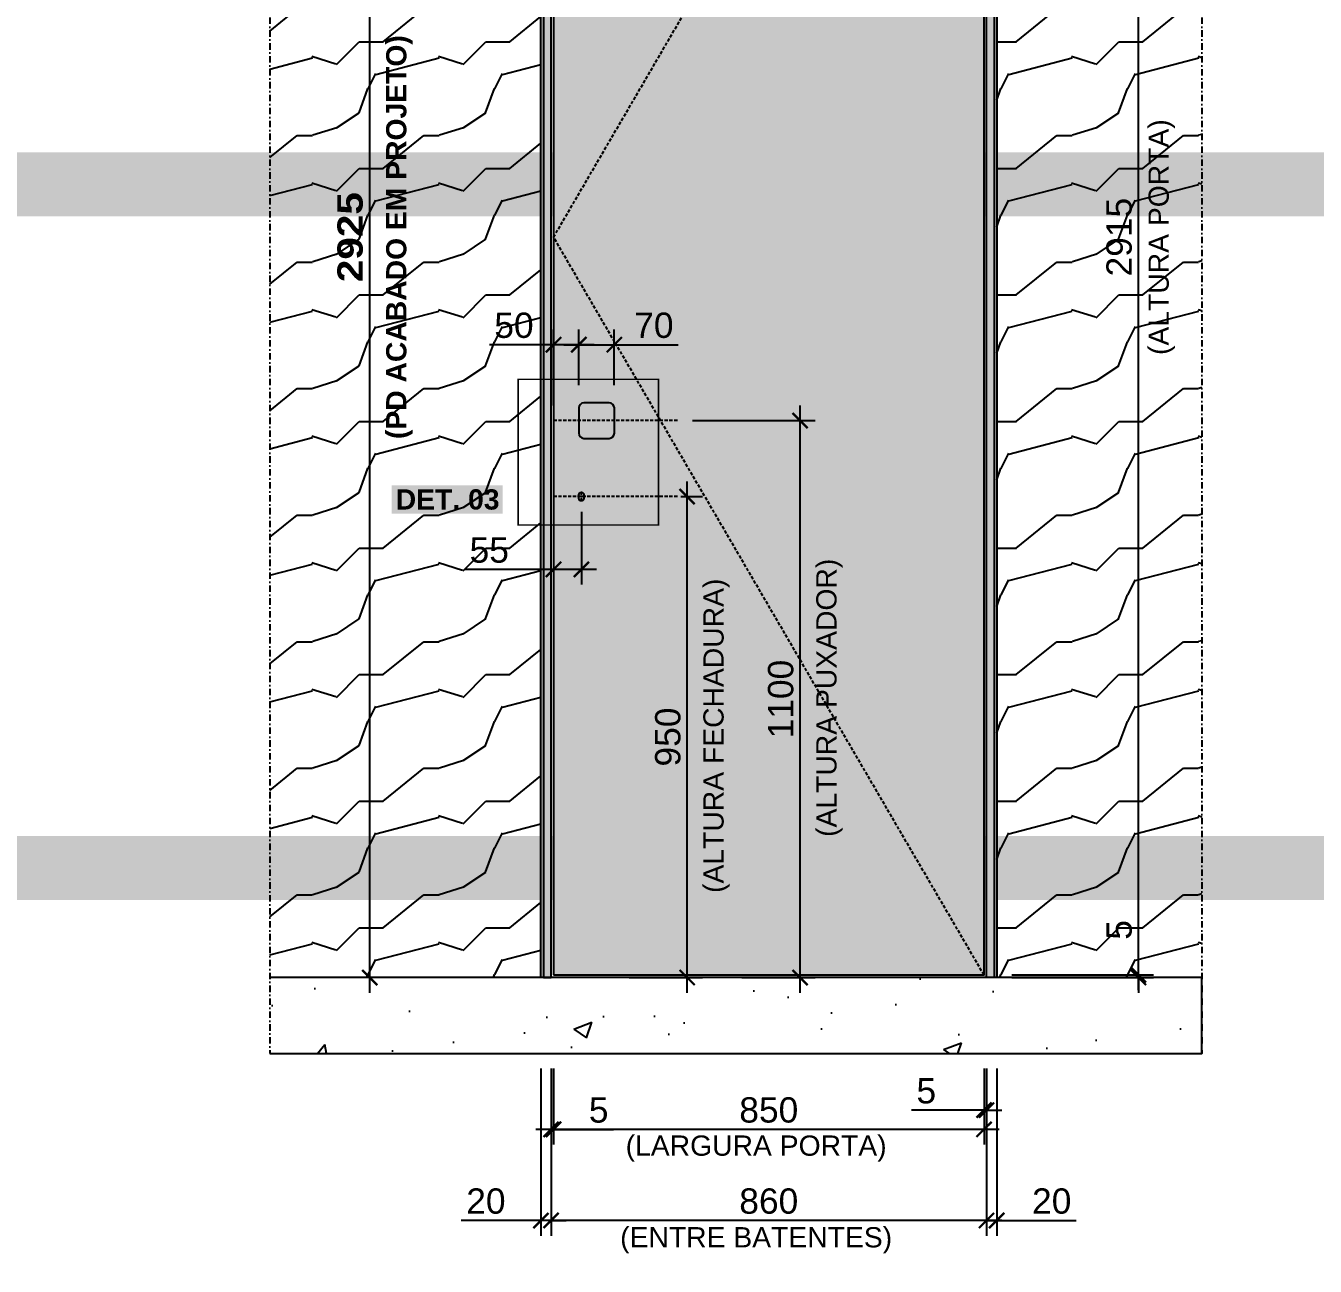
# Model space of a CAD drawing. Header units: millimetres. Extents: x -63251 to 507826, y 5339 to 217512.
# Drawn here: x 92186 to 94732, y 105675 to 108126 of the extents above; entities that cross this region are included whole.
import ezdxf
from ezdxf import colors
from ezdxf.entities.mleader import LeaderData, LeaderLine
from ezdxf.math import Vec2, Vec3

# ---------------------------------------------------------------- set-up
doc = ezdxf.new("R2010")
doc.units = ezdxf.units.MM
doc.header["$PDMODE"] = 3
doc.linetypes.add('TRAÇO 1-1', pattern=[9.525, 6.35, -3.175])
doc.linetypes.add('TRAÇO E PONTO 1-1', pattern=[25.4, 12.7, -6.35, 0, -6.35])
for name, color, linetype in [('COTAS', 9, 'Continuous'), ('DETALHE', 10, 'Continuous'), ('FERRAGEM', 3, 'Continuous'), ('HACHURA', 21, 'Continuous'), ('LAYOUT', 4, 'Continuous'), ('MARCENARIA', 4, 'Continuous'), ('MARCENARIA . M', 4, 'Continuous'), ('PAREDE', 94, 'Continuous'), ('PROJEÇÃO', 8, 'Continuous'), ('TEXTO TRAÇO PONTO', 105, 'TRAÇO E PONTO 1-1')]:
    doc.layers.add(name, color=color, linetype=linetype)
doc.styles.add('1-1', font='arial.ttf', dxfattribs={"height": 0.2})
doc.styles.add('MEDIDA OFICIAL', font='ariblk.ttf')
doc.styles.add('PADRÃO', font='arial.ttf')
doc.dimstyles.new('1-20', dxfattribs={"dimscale": 20, "dimtxt": 2.5, "dimasz": 1.5, "dimexe": 1.5, "dimexo": 1.5, "dimtad": 1, "dimtxsty": 'PADRÃO', "dimblk": 'ARCHTICK', "dimcen": 2.5, "dimdle": 1.5, "dimclrd": 9, "dimclre": 9, "dimclrt": 6, "dimadec": 0, "dimazin": 0, "dimtfac": 1, "dimtmove": 0, "dimatfit": 3, "dimfxl": 1.25, "dimlwd": -1, "dimlwe": -1, "dimarcsym": 0})
doc.dimstyles.new('Med. Ofic.1-20', dxfattribs={"dimscale": 20, "dimtxt": 2.5, "dimasz": 1.5, "dimexe": 1.5, "dimexo": 1.5, "dimtad": 1, "dimtxsty": 'MEDIDA OFICIAL', "dimblk": 'ARCHTICK', "dimcen": 2.5, "dimdle": 1.5, "dimclrd": 9, "dimclre": 9, "dimclrt": 10, "dimadec": 0, "dimazin": 0, "dimtfac": 1, "dimtmove": 0, "dimatfit": 3, "dimfxl": 1.25, "dimlwd": -1, "dimlwe": -1, "dimarcsym": 0})

# ---------------------------------------------------------------- blocks, each defined once
blk = doc.blocks.new('_ArchTick')
at = {"color": 0, "linetype": 'ByBlock', "const_width": 0.15}
blk.add_lwpolyline([(-0.5, -0.5), (0.5, 0.5)], dxfattribs=at)
blk = doc.blocks.new('*D1265')
at = {"layer": 'COTAS', "color": 9, "linetype": 'Continuous', "ltscale": 0.4, "transparency": 16777216}
blk.add_line((92864.6, 106215.7), (92864.6, 109200.7), dxfattribs=at)
at = {"layer": 'COTAS', "color": 9, "ltscale": 0.4, "transparency": 16777216}
for p, q in [((93014.6, 109170.7), (92834.6, 109170.7)), ((93014.6, 106245.7), (92834.6, 106245.7))]:
    blk.add_line(p, q, dxfattribs=at)
at = {"layer": 'Defpoints', "color": 0, "ltscale": 0.4, "transparency": 16777216}
for p in [(92864.6, 109170.7), (93044.6, 109170.7), (93044.6, 106245.7)]:
    blk.add_point(p, dxfattribs=at)
at = {"layer": 'COTAS', "color": 9, "ltscale": 0.4, "transparency": 16777216, "xscale": 30, "yscale": 30, "zscale": 30}
for p, rotation in [((92864.6, 109170.7), 90), ((92864.6, 106245.7), 270)]:
    blk.add_blockref('_ArchTick', p, dxfattribs=dict(at, rotation=rotation))
at = {"layer": 'COTAS', "color": 10, "ltscale": 0.4, "transparency": 16777216, "insert": (92826.2, 107708.2), "char_height": 50, "attachment_point": 5, "rotation": 90, "style": 'MEDIDA OFICIAL'}
blk.add_mtext('2925', dxfattribs=at)
blk = doc.blocks.new('*D1266')
at = {"layer": 'Defpoints', "color": 0, "transparency": 16777216}
for p in [(93227.7, 106095.7), (94077.7, 106095.7), (93227.7, 105945.7)]:
    blk.add_point(p, dxfattribs=at)
at = {"layer": 'PAREDE', "color": 9, "transparency": 16777216}
for p, q in [((93227.7, 106065.7), (93227.7, 105915.7)), ((94077.7, 106065.7), (94077.7, 105915.7)), ((94107.7, 105945.7), (93197.7, 105945.7))]:
    blk.add_line(p, q, dxfattribs=at)
at = {"layer": 'PAREDE', "color": 9, "transparency": 16777216, "xscale": 30, "yscale": 30, "zscale": 30, "rotation": 180}
blk.add_blockref('_ArchTick', (93227.7, 105945.7), dxfattribs=at)
at = {"layer": 'PAREDE', "color": 9, "transparency": 16777216, "xscale": 30, "yscale": 30, "zscale": 30}
blk.add_blockref('_ArchTick', (94077.7, 105945.7), dxfattribs=at)
at = {"layer": 'PAREDE', "color": 6, "transparency": 16777216, "insert": (93652.7, 105983.8), "char_height": 50, "attachment_point": 5, "style": 'PADRÃO'}
blk.add_mtext('850', dxfattribs=at)
blk = doc.blocks.new('*D1267')
at = {"layer": 'Defpoints', "color": 0, "transparency": 16777216}
for p in [(93222.7, 106095.7), (93227.7, 106095.7), (93227.7, 105945.7)]:
    blk.add_point(p, dxfattribs=at)
at = {"layer": 'PAREDE', "color": 9, "transparency": 16777216}
for p, q in [((93222.7, 106065.7), (93222.7, 105915.7)), ((93227.7, 106065.7), (93227.7, 105915.7)), ((93222.7, 105945.7), (93192.7, 105945.7)), ((93222.7, 105945.7), (93227.7, 105945.7)), ((93227.7, 105945.7), (93345.9, 105945.7))]:
    blk.add_line(p, q, dxfattribs=at)
at = {"layer": 'PAREDE', "color": 9, "transparency": 16777216, "xscale": 30, "yscale": 30, "zscale": 30}
blk.add_blockref('_ArchTick', (93222.7, 105945.7), dxfattribs=at)
at = {"layer": 'PAREDE', "color": 9, "transparency": 16777216, "xscale": 30, "yscale": 30, "zscale": 30, "rotation": 180}
blk.add_blockref('_ArchTick', (93227.7, 105945.7), dxfattribs=at)
at = {"layer": 'PAREDE', "color": 6, "transparency": 16777216, "insert": (93316.8, 105983.7), "char_height": 50, "attachment_point": 5, "style": 'PADRÃO'}
blk.add_mtext('5', dxfattribs=at)
blk = doc.blocks.new('*D1268')
at = {"layer": 'Defpoints', "color": 0, "transparency": 16777216}
for p in [(94077.7, 106095.7), (94082.7, 106095.7), (94077.7, 105983.7)]:
    blk.add_point(p, dxfattribs=at)
at = {"layer": 'PAREDE', "color": 9, "transparency": 16777216}
for p, q in [((94077.7, 106065.7), (94077.7, 105953.7)), ((94082.7, 106065.7), (94082.7, 105953.7)), ((94077.7, 105983.7), (93934.6, 105983.7)), ((94082.7, 105983.7), (94077.7, 105983.7)), ((94082.7, 105983.7), (94112.7, 105983.7))]:
    blk.add_line(p, q, dxfattribs=at)
at = {"layer": 'PAREDE', "color": 9, "transparency": 16777216, "xscale": 30, "yscale": 30, "zscale": 30}
blk.add_blockref('_ArchTick', (94077.7, 105983.7), dxfattribs=at)
at = {"layer": 'PAREDE', "color": 9, "transparency": 16777216, "xscale": 30, "yscale": 30, "zscale": 30, "rotation": 180}
blk.add_blockref('_ArchTick', (94082.7, 105983.7), dxfattribs=at)
at = {"layer": 'PAREDE', "color": 6, "transparency": 16777216, "insert": (93963.7, 106021.6), "char_height": 50, "attachment_point": 5, "style": 'PADRÃO'}
blk.add_mtext('5', dxfattribs=at)
blk = doc.blocks.new('*D1269')
at = {"layer": 'Defpoints', "color": 0, "transparency": 16777216}
for p in [(93222.7, 105945.7), (94082.7, 105945.7), (93222.7, 105765.7)]:
    blk.add_point(p, dxfattribs=at)
at = {"layer": 'PAREDE', "color": 9, "transparency": 16777216}
for p, q in [((93222.7, 105915.7), (93222.7, 105735.7)), ((94082.7, 105915.7), (94082.7, 105735.7)), ((94112.7, 105765.7), (93192.7, 105765.7))]:
    blk.add_line(p, q, dxfattribs=at)
at = {"layer": 'PAREDE', "color": 9, "transparency": 16777216, "xscale": 30, "yscale": 30, "zscale": 30, "rotation": 180}
blk.add_blockref('_ArchTick', (93222.7, 105765.7), dxfattribs=at)
at = {"layer": 'PAREDE', "color": 9, "transparency": 16777216, "xscale": 30, "yscale": 30, "zscale": 30}
blk.add_blockref('_ArchTick', (94082.7, 105765.7), dxfattribs=at)
at = {"layer": 'PAREDE', "color": 6, "transparency": 16777216, "insert": (93652.7, 105803.8), "char_height": 50, "attachment_point": 5, "style": 'PADRÃO'}
blk.add_mtext('860', dxfattribs=at)
blk = doc.blocks.new('*D1270')
at = {"layer": 'Defpoints', "color": 0, "transparency": 16777216}
for p in [(93202.7, 106095.7), (93222.7, 106095.7), (93202.7, 105765.7)]:
    blk.add_point(p, dxfattribs=at)
at = {"layer": 'PAREDE', "color": 9, "transparency": 16777216}
for p, q in [((93202.7, 106065.7), (93202.7, 105735.7)), ((93222.7, 106065.7), (93222.7, 105735.7)), ((93202.7, 105765.7), (93045.4, 105765.7)), ((93222.7, 105765.7), (93202.7, 105765.7)), ((93222.7, 105765.7), (93252.7, 105765.7))]:
    blk.add_line(p, q, dxfattribs=at)
at = {"layer": 'PAREDE', "color": 9, "transparency": 16777216, "xscale": 30, "yscale": 30, "zscale": 30}
blk.add_blockref('_ArchTick', (93202.7, 105765.7), dxfattribs=at)
at = {"layer": 'PAREDE', "color": 9, "transparency": 16777216, "xscale": 30, "yscale": 30, "zscale": 30, "rotation": 180}
blk.add_blockref('_ArchTick', (93222.7, 105765.7), dxfattribs=at)
at = {"layer": 'PAREDE', "color": 6, "transparency": 16777216, "insert": (93094.1, 105803.8), "char_height": 50, "attachment_point": 5, "style": 'PADRÃO'}
blk.add_mtext('20', dxfattribs=at)
blk = doc.blocks.new('*D1271')
at = {"layer": 'Defpoints', "color": 0, "transparency": 16777216}
for p in [(94082.7, 106095.7), (94102.7, 106095.7), (94102.7, 105765.7)]:
    blk.add_point(p, dxfattribs=at)
at = {"layer": 'PAREDE', "color": 9, "transparency": 16777216}
for p, q in [((94082.7, 106065.7), (94082.7, 105735.7)), ((94102.7, 106065.7), (94102.7, 105735.7)), ((94082.7, 105765.7), (94052.7, 105765.7)), ((94082.7, 105765.7), (94102.7, 105765.7)), ((94102.7, 105765.7), (94260, 105765.7))]:
    blk.add_line(p, q, dxfattribs=at)
at = {"layer": 'PAREDE', "color": 9, "transparency": 16777216, "xscale": 30, "yscale": 30, "zscale": 30}
blk.add_blockref('_ArchTick', (94082.7, 105765.7), dxfattribs=at)
at = {"layer": 'PAREDE', "color": 9, "transparency": 16777216, "xscale": 30, "yscale": 30, "zscale": 30, "rotation": 180}
blk.add_blockref('_ArchTick', (94102.7, 105765.7), dxfattribs=at)
at = {"layer": 'PAREDE', "color": 6, "transparency": 16777216, "insert": (94211.4, 105803.8), "char_height": 50, "attachment_point": 5, "style": 'PADRÃO'}
blk.add_mtext('20', dxfattribs=at)
blk = doc.blocks.new('*D1272')
at = {"layer": 'Defpoints', "color": 0, "transparency": 16777216}
for p in [(93472.1, 107345.7), (93714.5, 107345.7), (93569.7, 106245.7)]:
    blk.add_point(p, dxfattribs=at)
at = {"layer": 'PAREDE', "color": 9, "transparency": 16777216}
for p, q in [((93714.5, 106215.7), (93714.5, 107375.7)), ((93502.1, 107345.7), (93744.5, 107345.7)), ((93599.7, 106245.7), (93744.5, 106245.7))]:
    blk.add_line(p, q, dxfattribs=at)
at = {"layer": 'PAREDE', "color": 9, "transparency": 16777216, "xscale": 30, "yscale": 30, "zscale": 30}
for p, rotation in [((93714.5, 107345.7), 90), ((93714.5, 106245.7), 270)]:
    blk.add_blockref('_ArchTick', p, dxfattribs=dict(at, rotation=rotation))
at = {"layer": 'PAREDE', "color": 6, "transparency": 16777216, "insert": (93676.5, 106795.7), "char_height": 50, "attachment_point": 5, "rotation": 90, "style": 'PADRÃO'}
blk.add_mtext('1100', dxfattribs=at)
blk = doc.blocks.new('*D1273')
at = {"layer": 'Defpoints', "color": 0, "transparency": 16777216}
for p in [(93347.7, 107495.7), (93277.7, 107385.7), (93347.7, 107385.7)]:
    blk.add_point(p, dxfattribs=at)
at = {"layer": 'PAREDE', "color": 9, "transparency": 16777216}
for p, q in [((93277.7, 107415.7), (93277.7, 107525.7)), ((93347.7, 107415.7), (93347.7, 107525.7)), ((93247.7, 107495.7), (93347.7, 107495.7)), ((93347.7, 107495.7), (93473.8, 107495.7))]:
    blk.add_line(p, q, dxfattribs=at)
at = {"layer": 'PAREDE', "color": 9, "transparency": 16777216, "xscale": 30, "yscale": 30, "zscale": 30, "rotation": 180}
blk.add_blockref('_ArchTick', (93277.7, 107495.7), dxfattribs=at)
at = {"layer": 'PAREDE', "color": 9, "transparency": 16777216, "xscale": 30, "yscale": 30, "zscale": 30}
blk.add_blockref('_ArchTick', (93347.7, 107495.7), dxfattribs=at)
at = {"layer": 'PAREDE', "color": 6, "transparency": 16777216, "insert": (93425.8, 107533.8), "char_height": 50, "attachment_point": 5, "style": 'PADRÃO'}
blk.add_mtext('70', dxfattribs=at)
blk = doc.blocks.new('*D1274')
at = {"layer": 'Defpoints', "color": 0, "transparency": 16777216}
for p in [(93227.7, 107495.7), (93277.7, 107385.7), (93227.7, 107345.7)]:
    blk.add_point(p, dxfattribs=at)
at = {"layer": 'PAREDE', "color": 9, "transparency": 16777216}
for p, q in [((93227.7, 107375.7), (93227.7, 107525.7)), ((93277.7, 107415.7), (93277.7, 107525.7)), ((93227.7, 107495.7), (93101.3, 107495.7)), ((93307.7, 107495.7), (93227.7, 107495.7))]:
    blk.add_line(p, q, dxfattribs=at)
at = {"layer": 'PAREDE', "color": 9, "transparency": 16777216, "xscale": 30, "yscale": 30, "zscale": 30, "rotation": 180}
blk.add_blockref('_ArchTick', (93227.7, 107495.7), dxfattribs=at)
at = {"layer": 'PAREDE', "color": 9, "transparency": 16777216, "xscale": 30, "yscale": 30, "zscale": 30}
blk.add_blockref('_ArchTick', (93277.7, 107495.7), dxfattribs=at)
at = {"layer": 'PAREDE', "color": 6, "transparency": 16777216, "insert": (93149.5, 107533.8), "char_height": 50, "attachment_point": 5, "style": 'PADRÃO'}
blk.add_mtext('50', dxfattribs=at)
blk = doc.blocks.new('*D1275')
at = {"layer": 'Defpoints', "color": 0, "transparency": 16777216}
for p in [(93227.7, 107195.7), (93282.7, 107195.7), (93227.7, 107051.9)]:
    blk.add_point(p, dxfattribs=at)
at = {"layer": 'PAREDE', "color": 9, "transparency": 16777216}
for p, q in [((93227.7, 107165.7), (93227.7, 107021.9)), ((93282.7, 107165.7), (93282.7, 107021.9)), ((93227.7, 107051.9), (93052.2, 107051.9)), ((93312.7, 107051.9), (93227.7, 107051.9))]:
    blk.add_line(p, q, dxfattribs=at)
at = {"layer": 'PAREDE', "color": 9, "transparency": 16777216, "xscale": 30, "yscale": 30, "zscale": 30, "rotation": 180}
blk.add_blockref('_ArchTick', (93227.7, 107051.9), dxfattribs=at)
at = {"layer": 'PAREDE', "color": 9, "transparency": 16777216, "xscale": 30, "yscale": 30, "zscale": 30}
blk.add_blockref('_ArchTick', (93282.7, 107051.9), dxfattribs=at)
at = {"layer": 'PAREDE', "color": 6, "transparency": 16777216, "insert": (93100.7, 107089.8), "char_height": 50, "attachment_point": 5, "style": 'PADRÃO'}
blk.add_mtext('55', dxfattribs=at)
blk = doc.blocks.new('*D1276')
at = {"layer": 'Defpoints', "color": 0, "transparency": 16777216}
for p in [(93449.1, 107195.7), (93491.5, 107195.7), (93346.7, 106245.7)]:
    blk.add_point(p, dxfattribs=at)
at = {"layer": 'PAREDE', "color": 9, "transparency": 16777216}
for p, q in [((93491.5, 106215.7), (93491.5, 107225.7)), ((93479.1, 107195.7), (93521.5, 107195.7)), ((93376.7, 106245.7), (93521.5, 106245.7))]:
    blk.add_line(p, q, dxfattribs=at)
at = {"layer": 'PAREDE', "color": 9, "transparency": 16777216, "xscale": 30, "yscale": 30, "zscale": 30}
for p, rotation in [((93491.5, 107195.7), 90), ((93491.5, 106245.7), 270)]:
    blk.add_blockref('_ArchTick', p, dxfattribs=dict(at, rotation=rotation))
at = {"layer": 'PAREDE', "color": 6, "transparency": 16777216, "insert": (93453.5, 106720.7), "char_height": 50, "attachment_point": 5, "rotation": 90, "style": 'PADRÃO'}
blk.add_mtext('950', dxfattribs=at)
blk = doc.blocks.new('*D1278')
at = {"layer": 'Defpoints', "color": 0, "transparency": 16777216}
for p in [(94102.7, 106250.7), (94102.7, 106245.7), (94382.7, 106250.7)]:
    blk.add_point(p, dxfattribs=at)
at = {"layer": 'MARCENARIA . M', "color": 9, "transparency": 16777216}
for p, q in [((94382.7, 106250.7), (94382.7, 106368.9)), ((94132.7, 106250.7), (94412.7, 106250.7)), ((94132.7, 106245.7), (94412.7, 106245.7)), ((94382.7, 106245.7), (94382.7, 106250.7)), ((94382.7, 106245.7), (94382.7, 106215.7))]:
    blk.add_line(p, q, dxfattribs=at)
at = {"layer": 'MARCENARIA . M', "color": 9, "transparency": 16777216, "xscale": 30, "yscale": 30, "zscale": 30}
for p, rotation in [((94382.7, 106250.7), 270), ((94382.7, 106245.7), 90)]:
    blk.add_blockref('_ArchTick', p, dxfattribs=dict(at, rotation=rotation))
at = {"layer": 'MARCENARIA . M', "color": 6, "transparency": 16777216, "insert": (94344.8, 106339.8), "char_height": 50, "attachment_point": 5, "rotation": 90, "style": 'PADRÃO'}
blk.add_mtext('5', dxfattribs=at)
blk = doc.blocks.new('*D1691')
at = {"layer": 'Defpoints', "color": 0, "transparency": 16777216}
for p in [(94102.7, 109165.7), (94382.7, 109165.7), (94102.7, 106250.7)]:
    blk.add_point(p, dxfattribs=at)
at = {"layer": 'MARCENARIA . M', "color": 9, "transparency": 16777216}
for p, q in [((94382.7, 106220.7), (94382.7, 109195.7)), ((94132.7, 109165.7), (94412.7, 109165.7)), ((94132.7, 106250.7), (94412.7, 106250.7))]:
    blk.add_line(p, q, dxfattribs=at)
at = {"layer": 'MARCENARIA . M', "color": 9, "transparency": 16777216, "xscale": 30, "yscale": 30, "zscale": 30}
for p, rotation in [((94382.7, 109165.7), 90), ((94382.7, 106250.7), 270)]:
    blk.add_blockref('_ArchTick', p, dxfattribs=dict(at, rotation=rotation))
at = {"layer": 'MARCENARIA . M', "color": 6, "transparency": 16777216, "insert": (94344.7, 107708.2), "char_height": 50, "attachment_point": 5, "rotation": 90, "style": 'PADRÃO'}
blk.add_mtext('2915', dxfattribs=at)

msp = doc.modelspace()

# ---------------------------------------------------------------- hatches: boundary and pattern name
at = {"layer": 'HACHURA', "ltscale": 0.3}
h = msp.add_hatch(dxfattribs=at)
h.set_pattern_fill('LEGNO5', color=21, scale=250, angle=90, pattern_type=2)
h.set_pattern_definition([(63.4349, (-140, 1e-11), (-250.00033, -249.99979), [33.541, -525.476]), (14.5742, (-125, 30), (-6750.00055216, -1749.99822292), [129.156, -12786.4355]), (342.4744, (-250, 62.5), (3999.9992282, -1250.0020671), [49.81225, -4931.4025]), (45, (-202.5, 47.5), (7e-14, 250.00008), [63.6395, -289.91375]), (0, (-157.5, 92.5), (250, 250), [47.5, -202.5]), (39.0939, (-110, 92.5), (2749.9984775, 2250.0020078), [103.07775, -5050.8045]), (0, (-30, 157.5), (250, 250), [30, -220]), (17.5256, (-250, 157.5), (-3999.9992282, -1250.0020671), [49.81225, -4931.4025]), (33.6901, (-202.5, 172.5), (-499.99989, -250.000334), [54.08325, -847.3045]), (69.7751, (-157.5, 202.5), (1000.0020839, 2749.9993161), [50.62125, -5011.493])])
h.paths.add_polyline_path([(93202.736, 109170.734), (92667.741, 109170.734), (92667.741, 106245.734), (93202.736, 106245.734)])
h.paths.add_polyline_path([(94507.73, 109170.734), (94102.736, 109170.734), (94102.736, 106245.734), (94507.73, 106245.734)])
at = {"layer": 'HACHURA', "true_color": 0xba9673}
h = msp.add_hatch(color=33, dxfattribs=at)
h.dxf.hatch_style = 1
h.paths.add_polyline_path([(93222.737, 106245.734), (93202.736, 106245.734), (93202.736, 109170.734), (93222.737, 109170.734)])
h = msp.add_hatch(color=33, dxfattribs=at)
h.dxf.hatch_style = 1
h.paths.add_polyline_path([(93227.737, 106250.734), (94077.736, 106250.734), (94077.736, 109165.734), (93227.737, 109165.734)])
h = msp.add_hatch(color=33, dxfattribs=at)
h.dxf.hatch_style = 1
h.paths.add_polyline_path([(94082.736, 106245.734), (94102.736, 106245.734), (94102.736, 109170.734), (94082.736, 109170.734)])
at = {"layer": 'HACHURA'}
h = msp.add_hatch(dxfattribs=at)
h.set_pattern_fill('AR-CONC', color=21, scale=2)
h.set_pattern_definition([(50, (49588.77, 83543.6), (364.3693, -31.8782), [38.1, -419.1]), (355, (49588.77, 83543.6), (-70.4868, 382.1137), [30.48, -335.2812]), (100.45144, (49619.14, 83540.95), (293.8825, 350.2355), [32.38, -356.1805]), (46.1842, (49588.77, 83645.2), (542.158, -84.0847), [57.15, -628.65]), (96.6356, (49633.95, 83638.2), (474.808, 494.852), [48.57, -534.271]), (351.1842, (49588.8, 83645.2), (474.808, 494.852), [45.72, -502.9195]), (21, (49639.57, 83619.8), (303.2288, -204.5304), [38.1, -419.1]), (326, (49639.57, 83619.8), (123.604, 368.376), [30.48, -335.28]), (71.45144, (49664.84, 83602.76), (426.8328, 163.8455), [32.38, -356.18]), (37.5, (49588.77, 83543.6), (6.1772, 169.11008), [0, -331.216, 0, -340.36, 0, -336.55]), (7.5, (49588.77, 83543.6), (133.6393, 200.36115), [0, -194.056, 0, -323.596, 0, -128.27]), (327.5, (49475.49, 83543.6), (271.1812, -11.4575), [0, -127, 0, -396.24, 0, -525.78]), (317.5, (49424.7, 83543.6), (296.2584, 50.853), [0, -165.1, 0, -263.144, 0, -373.38])])
h.paths.add_polyline_path([(92667.741, 106245.734), (92667.741, 106095.734), (94507.73, 106095.734), (94507.73, 106245.734)])

# ---------------------------------------------------------------- linework, layer by layer
at = {"layer": 'DETALHE', "linetype": 'TRAÇO 1-1', "ltscale": 0.4, "const_width": 3}
msp.add_lwpolyline([(93435.054, 107139.661), (93435.054, 107427.408), (93157.826, 107427.408), (93157.826, 107139.661)], close=True, dxfattribs=at)
at = {"layer": 'FERRAGEM'}
msp.add_lwpolyline([(93282.736, 107187.234), (93282.736, 107187.234, -0.41421356), (93277.736, 107192.234), (93277.736, 107199.234, -0.41421356), (93282.736, 107204.234), (93282.736, 107204.234, -0.41421356), (93287.736, 107199.234), (93287.736, 107192.234, -0.41421356)], format="xyb", close=True, dxfattribs=at)
at = {"layer": 'LAYOUT', "color": 10, "linetype": 'TRAÇO E PONTO 1-1', "ltscale": 0.5}
for p, q in [((93288.704, 107195.734), (93276.769, 107195.734)), ((93282.736, 107186.325), (93282.736, 107205.143))]:
    msp.add_line(p, q, dxfattribs=at)
at = {"layer": 'MARCENARIA'}
for points in [[(93222.737, 109170.734), (93207.736, 109170.734), (93207.736, 106245.734), (93222.737, 106245.734)], [(94082.736, 109170.734), (94097.736, 109170.734), (94097.736, 106245.734), (94082.736, 106245.734)]]:
    msp.add_lwpolyline(points, close=True, dxfattribs=at)
at = {"layer": 'MARCENARIA . M'}
msp.add_lwpolyline([(93227.737, 106250.734), (94077.736, 106250.734), (94077.736, 109165.734), (93227.737, 109165.734)], close=True, dxfattribs=at)
msp.add_lwpolyline([(93287.737, 107310.734), (93337.737, 107310.734, 0.41421356), (93347.737, 107320.734), (93347.737, 107370.734, 0.41421356), (93337.737, 107380.734), (93287.737, 107380.734, 0.41421356), (93277.737, 107370.734), (93277.737, 107320.734, 0.41421356)], format="xyb", close=True, dxfattribs=at)
at = {"layer": 'PAREDE'}
for p, q in [((93202.736, 106245.734), (93202.736, 109170.734)), ((94102.736, 109170.734), (94102.736, 106245.734))]:
    msp.add_line(p, q, dxfattribs=at)
at = {"layer": 'PAREDE', "color": 10, "linetype": 'TRAÇO 1-1'}
for p, q in [((93472.119, 107345.734), (93227.737, 107345.734)), ((93472.119, 107195.734), (93227.737, 107195.734))]:
    msp.add_line(p, q, dxfattribs=at)
at = {"layer": 'PAREDE'}
for points in [[(93202.736, 106245.734), (93202.736, 109170.734)], [(92667.741, 106095.734), (94507.73, 106095.734), (94507.73, 106245.734), (92667.741, 106245.734)]]:
    msp.add_lwpolyline(points, dxfattribs=at)
at = {"layer": 'PROJEÇÃO', "color": 21, "linetype": 'TRAÇO 1-1'}
msp.add_lwpolyline([(94077.736, 106250.734), (93227.737, 107708.234), (94077.736, 109165.734)], dxfattribs=at)
at = {"layer": 'TEXTO TRAÇO PONTO'}
for p, q in [((92667.741, 109595.734), (92667.741, 106095.734)), ((94507.73, 109595.734), (94507.73, 106095.734))]:
    msp.add_line(p, q, dxfattribs=at)

# ---------------------------------------------------------------- texts
at = {"layer": 'COTAS', "color": 6, "char_height": 40, "rotation": 90, "style": 'PADRÃO'}
for s, insert, width, attachment_point in [('{\\fArial|b1|i0|c0|p34;\\C10;(PD ACABADO EM PROJETO)}', (92897.089, 107708.234), 823.04608, 2), ('(ALTURA PORTA)', (94454.579, 107708.234), 1350, 8), ('(ALTURA PUXADOR)', (93798.526, 106798.234), 1350, 8), ('(ALTURA FECHADURA)', (93575.528, 106723.234), 1350, 8)]:
    msp.add_mtext(s, dxfattribs=dict(at, insert=insert, width=width, attachment_point=attachment_point))
at = {"layer": 'COTAS', "color": 6, "char_height": 40, "width": 1348, "attachment_point": 2, "style": 'PADRÃO'}
for s, insert in [('(LARGURA PORTA)', (93627.736, 105933.642)), ('(ENTRE BATENTES)', (93627.736, 105752.567))]:
    msp.add_mtext(s, dxfattribs=dict(at, insert=insert))
at = {"layer": 'DETALHE', "color": 105, "insert": (92916.038, 107210.13), "char_height": 40, "width": 203.41444, "attachment_point": 1, "style": 'PADRÃO', "bg_fill": 1, "box_fill_scale": 1.2, "bg_fill_color": 50, "bg_fill_transparency": 0}
msp.add_mtext('{\\fArial|b1|i0|c0|p34;DET. 03}', dxfattribs=at)

# ---------------------------------------------------------------- dimensions: what is measured, and where the dimension line sits
at = {"layer": 'COTAS', "color": 7, "ltscale": 0.4, "true_color": 0xededed}
dim = msp.add_linear_dim(base=(92864.599, 109170.734), p1=(93044.599, 106245.734), p2=(93044.599, 109170.734), angle=90, dimstyle='Med. Ofic.1-20', dxfattribs=at)
dim.commit()
dim.dimension.update_dxf_attribs({"geometry": '*D1265', "text_midpoint": (92826.247, 107708.234)})
at = {"layer": 'MARCENARIA . M', "color": 2}
for base, p1, p2, picture, middle in [((94382.736, 109165.734), (94102.736, 106250.734), (94102.736, 109165.734), '*D1691', (94344.707, 107708.234)), ((94382.736, 106250.734), (94102.736, 106245.734), (94102.736, 106250.734), '*D1278', (94344.809, 106339.81))]:
    dim = msp.add_linear_dim(base=base, p1=p1, p2=p2, angle=90, dimstyle='1-20', dxfattribs=at)
    dim.commit()
    dim.dimension.update_dxf_attribs({"geometry": picture, "text_midpoint": middle})
at = {"layer": 'PAREDE', "color": 2}
for base, p2, picture, middle in [((93227.737, 107495.734), (93227.737, 107345.734), '*D1274', (93149.51, 107533.763)), ((93347.737, 107495.734), (93347.737, 107385.734), '*D1273', (93425.758, 107533.763))]:
    dim = msp.add_linear_dim(base=base, p1=(93277.737, 107385.734), p2=p2, angle=180, dimstyle='1-20', dxfattribs=at)
    dim.commit()
    dim.dimension.update_dxf_attribs({"geometry": picture, "text_midpoint": middle})
at = {"layer": 'PAREDE', "color": 6}
for base, p1, p2, angle, picture, middle in [((93714.522, 107345.734), (93569.701, 106245.734), (93472.119, 107345.734), 90, '*D1272', (93676.493, 106795.734)), ((93491.523, 107195.734), (93346.703, 106245.734), (93449.113, 107195.734), 90, '*D1276', (93453.495, 106720.734)), ((93202.736, 105765.734), (93222.737, 106095.734), (93202.736, 106095.734), 180, '*D1270', (93094.084, 105803.763)), ((93227.737, 105945.734), (93222.737, 106095.734), (93227.737, 106095.734), 180, '*D1267', (93316.813, 105983.661)), ((93227.737, 105945.734), (94077.736, 106095.734), (93227.737, 106095.734), 180, '*D1266', (93652.736, 105983.763)), ((93222.737, 105765.734), (94082.736, 105945.734), (93222.737, 105945.734), 180, '*D1269', (93652.736, 105803.763))]:
    dim = msp.add_linear_dim(base=base, p1=p1, p2=p2, angle=angle, dimstyle='1-20', dxfattribs=at)
    dim.commit()
    dim.dimension.update_dxf_attribs({"geometry": picture, "text_midpoint": middle})
at = {"layer": 'PAREDE', "color": 2}
dim = msp.add_linear_dim(base=(93227.737, 107051.917), p1=(93282.736, 107195.734), p2=(93227.737, 107195.734), angle=180, dimstyle='1-20', dxfattribs=at)
dim.commit()
dim.dimension.update_dxf_attribs({"geometry": '*D1275', "text_midpoint": (93100.738, 107051.917), "dimtype": 160})
at = {"layer": 'PAREDE', "color": 6}
dim = msp.add_linear_dim(base=(94077.736, 105983.661), p1=(94082.736, 106095.734), p2=(94077.736, 106095.734), angle=180, dimstyle='1-20', dxfattribs=at)
dim.commit()
dim.dimension.update_dxf_attribs({"geometry": '*D1268', "text_midpoint": (93963.66, 105983.661), "dimtype": 160})
dim = msp.add_linear_dim(base=(94102.736, 105765.734), p1=(94082.736, 106095.734), p2=(94102.736, 106095.734), dimstyle='1-20', dxfattribs=at)
dim.commit()
dim.dimension.update_dxf_attribs({"geometry": '*D1271', "text_midpoint": (94211.388, 105803.763)})

# ---------------------------------------------------------------- next in the draw order: leaders
at = {"layer": 'COTAS'}
ml = msp.add_multileader_mtext('Standard', dxfattribs=at)
ml.set_content('{\\fArial|b1|i0|c0|p34;\\C10;ATENÇÃO PARKET!\\P}PAINÉIS E PORTA RIPADOS EM {\\fArial|b1|i0|c0|p34;CABREUVA BRANCA PREMIUM 18*5+5*900 À 2200mm}', color=105, style='1-1')
ml.set_leader_properties(color=256, linetype='ByLayer', lineweight=-1)
ml.build(insert=Vec2(0, 0))
ml.multileader.update_dxf_attribs({"text_left_attachment_type": 2, "text_right_attachment_type": 2, "dogleg_length": 0.36, "arrow_head_size": 15, "scale": 200})
ctx = ml.context
ctx.base_point, ctx.scale, ctx.char_height, ctx.arrow_head_size, ctx.landing_gap_size, ctx.plane_origin = Vec3(154614.805, 108607.165), 200, 40, 15, 10, Vec3(155324.415, 108224.336)
ctx.left_attachment, ctx.right_attachment, ctx.text_align_type = 2, 2, 2
notes = []
notes.append((ctx, [(0, (1, 1, 0), (155626.214, 108607.165), (-1, 0), 144.288, [(1, [(155626.214, 107329.676), (156629.431, 107329.675)], 0, [])])]))
ctx.mtext.insert, ctx.mtext.rotation, ctx.mtext.width, ctx.mtext.alignment, ctx.mtext.flow_direction = Vec3(155471.926, 108742.718), 6.28318531, 858.66662, 3, 5
ctx.mtext.has_bg_fill, ctx.mtext.bg_color, ctx.mtext.bg_scale_factor, ctx.mtext.bg_transparency, ctx.mtext.use_window_bg_color = 1, -1023410095, 1.25, 0, 0
ml = msp.add_multileader_mtext('Standard', dxfattribs=at)
ml.set_content('{\\fArial|b1|i0|c0|p34;\\C10;ATENÇÃO PARKET!\\P}PAINÉIS RIPADOS EM {\\fArial|b1|i0|c0|p34;CABREUVA BRANCA PREMIUM 18*5+5*900 À 2200mm}', color=105, style='1-1')
ml.set_leader_properties(color=256, linetype='ByLayer', lineweight=-1)
ml.build(insert=Vec2(0, 0))
ml.multileader.update_dxf_attribs({"text_left_attachment_type": 2, "text_right_attachment_type": 2, "dogleg_length": 0.36, "arrow_head_size": 15, "scale": 200})
ctx = ml.context
ctx.base_point, ctx.scale, ctx.char_height, ctx.arrow_head_size, ctx.landing_gap_size, ctx.plane_origin = Vec3(153743.103, 106379.695), 200, 40, 15, 10, Vec3(153629.766, 106144.891)
ctx.left_attachment, ctx.right_attachment, ctx.text_align_type = 2, 2, 2
notes.append((ctx, [(0, (1, 1, 0), (154754.512, 106379.695), (-1, 0), 144.288, [(0, [(155549.301, 105905.676), (154754.512, 105320.968)], 0, [])])]))
ctx.mtext.insert, ctx.mtext.rotation, ctx.mtext.width, ctx.mtext.alignment, ctx.mtext.flow_direction = Vec3(154600.224, 106515.248), 6.28318531, 858.66662, 3, 5
ctx.mtext.has_bg_fill, ctx.mtext.bg_color, ctx.mtext.bg_scale_factor, ctx.mtext.bg_transparency, ctx.mtext.use_window_bg_color = 1, -1023410095, 1.25, 0, 0
for ctx, leaders in notes:
    for number, flags, end, landing, length, lines in leaders:
        leader = LeaderData()
        leader.index, (leader.has_last_leader_line, leader.has_dogleg_vector, leader.attachment_direction) = number, flags
        leader.last_leader_point, leader.dogleg_vector, leader.dogleg_length = Vec3(end), Vec3(landing), length
        for number, points, colour, breaks in lines:
            line = LeaderLine()
            line.index, line.vertices, line.color, line.breaks = number, Vec3.list(points), colors.encode_raw_color(colour), breaks
            leader.lines.append(line)
        ctx.leaders.append(leader)

# ---------------------------------------------------------------- next in the draw order: leaders
ml = msp.add_multileader_mtext('Standard', dxfattribs=at)
ml.set_content('{\\fArial|b1|i0|c0|p34;\\C10;ATENÇÃO PARKET!\\P}PAINÉIS E PORTA RIPADOS EM {\\fArial|b1|i0|c0|p34;CABREUVA BRANCA PREMIUM 18*5+5*900 À 2200mm}', color=105, style='1-1')
ml.set_leader_properties(color=256, linetype='ByLayer', lineweight=-1)
ml.build(insert=Vec2(0, 0))
ml.multileader.update_dxf_attribs({"text_left_attachment_type": 2, "text_right_attachment_type": 2, "dogleg_length": 0.36, "arrow_head_size": 15, "scale": 200})
ctx = ml.context
ctx.base_point, ctx.scale, ctx.char_height, ctx.arrow_head_size, ctx.landing_gap_size, ctx.plane_origin = Vec3(239512.606, 107730.417), 200, 40, 15, 10, Vec3(240222.217, 107347.587)
ctx.left_attachment, ctx.right_attachment, ctx.text_align_type = 2, 2, 2
notes = []
notes.append((ctx, [(0, (1, 1, 0), (240524.016, 107730.417), (-1, 0), 144.288, [(1, [(240524.016, 106452.927), (241527.233, 106452.926)], 0, [])])]))
ctx.mtext.insert, ctx.mtext.rotation, ctx.mtext.width, ctx.mtext.alignment, ctx.mtext.flow_direction = Vec3(240369.728, 107865.969), 6.28318531, 858.66662, 3, 5
ctx.mtext.has_bg_fill, ctx.mtext.bg_color, ctx.mtext.bg_scale_factor, ctx.mtext.bg_transparency, ctx.mtext.use_window_bg_color = 1, -1023410095, 1.25, 0, 0
for ctx, leaders in notes:
    for number, flags, end, landing, length, lines in leaders:
        leader = LeaderData()
        leader.index, (leader.has_last_leader_line, leader.has_dogleg_vector, leader.attachment_direction) = number, flags
        leader.last_leader_point, leader.dogleg_vector, leader.dogleg_length = Vec3(end), Vec3(landing), length
        for number, points, colour, breaks in lines:
            line = LeaderLine()
            line.index, line.vertices, line.color, line.breaks = number, Vec3.list(points), colors.encode_raw_color(colour), breaks
            leader.lines.append(line)
        ctx.leaders.append(leader)

doc.saveas('drawing.dxf')
